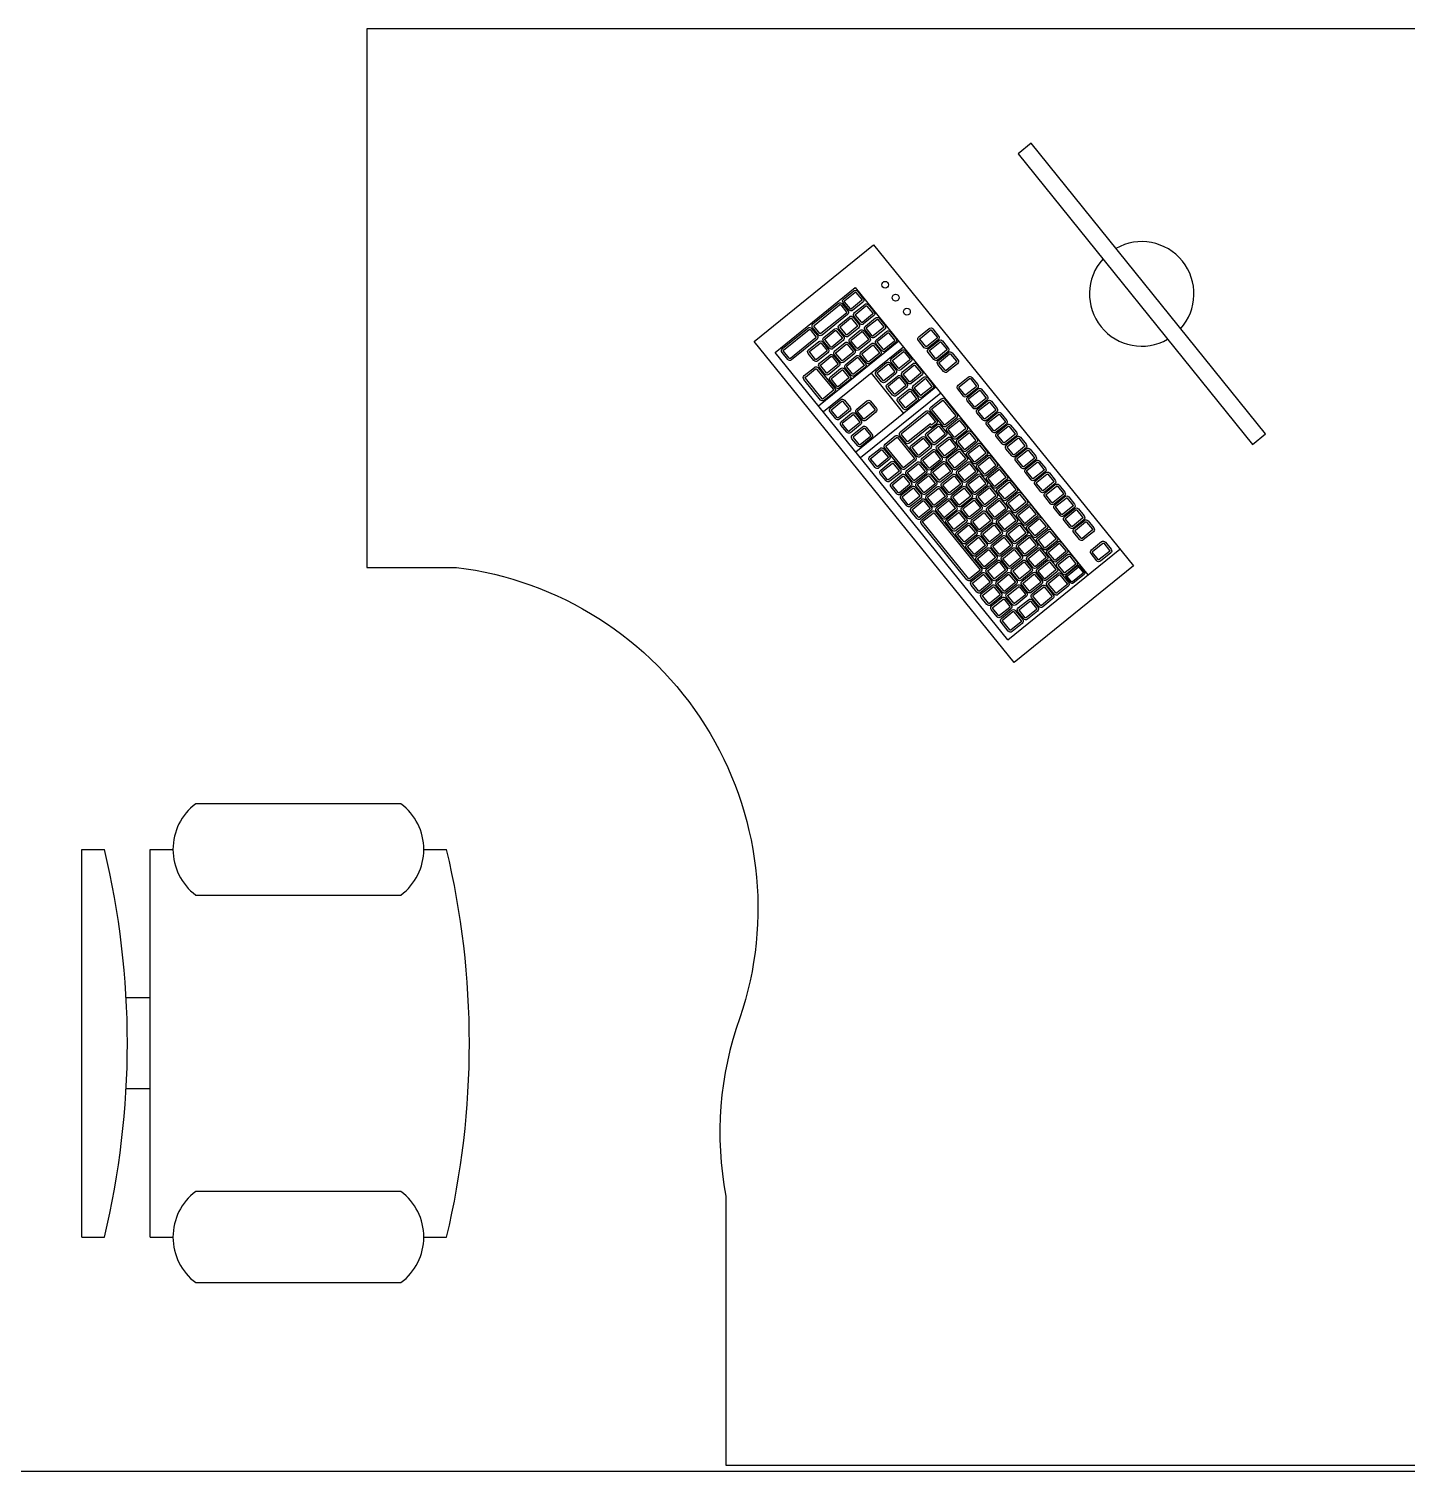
# Model space of a CAD drawing. Header units: millimetres. Extents: x -11 to 211, y -5 to 120.
# Drawn here: x 159.6 to 161.136, y 49.196 to 50.803 of the extents above; entities that cross this region are included whole.
import ezdxf

# ---------------------------------------------------------------- set-up
doc = ezdxf.new("R2010")
doc.units = ezdxf.units.MM
doc.header["$LTSCALE"] = 0.1
doc.header["$MEASUREMENT"] = 0
doc.linetypes.add('CONTINU', pattern=[0])
for name, color, linetype in [('A_EQPM', 8, 'CONTINUOUS'), ('A_EQPM_Mobilier', 150, 'CONTINUOUS'), ('A_MUR_CLOIS', 7, 'CONTINU')]:
    doc.layers.add(name, color=color, linetype=linetype)

# ---------------------------------------------------------------- blocks, each defined once
blk = doc.blocks.new('Chaise de bureau')
at = {"layer": 'A_EQPM', "linetype": 'Continuous'}
for p, q in [((-8.5, 0), (-8.5, -1)), ((-8.5, 0), (8.5, 0)), ((8.5, 0), (8.5, -1)), ((-2, -3), (-2, -1.9355)), ((2, -1.9576), (2, -3)), ((-8.5, -3), (-8.5, -4)), ((-8.5, -3), (8.5, -3)), ((8.5, -3), (8.5, -4)), ((-10.5, -5), (-10.5, -14)), ((-6.5, -14), (-6.5, -5)), ((6.5, -5), (6.5, -14)), ((10.5, -14), (10.5, -5)), ((-8.5, -15), (-8.5, -16)), ((8.5, -15), (8.5, -16))]:
    blk.add_line(p, q, dxfattribs=at)
for centre, radius, start, end in [((0, 34.625), 36.625, 256.5803, 283.4197), ((-8.5, -6.5), 2.5, 36.8699, 143.1301), ((8.5, -6.5), 2.5, 36.8699, 143.1301), ((-8.5, -12.5), 2.5, 216.8699, 323.1301), ((8.5, -12.5), 2.5, 216.8699, 323.1301), ((0, 19.625), 36.625, 256.5803, 283.4197)]:
    blk.add_arc(centre, radius, start, end, dxfattribs=at)

msp = doc.modelspace()

# ---------------------------------------------------------------- linework, layer by layer
at = {"layer": 'A_EQPM_Mobilier', "color": 8, "linetype": 'Continuous'}
for p, q in [((160.4319, 50.4423), (160.521, 50.5145)), ((160.521, 50.5145), (160.78, 50.1945)), ((160.5694, 50.4548), (160.4802, 50.3826)), ((160.6908, 50.1223), (160.4319, 50.4423)), ((160.5747, 50.4482), (160.4855, 50.376)), ((160.6109, 50.4035), (160.5217, 50.3313)), ((160.6162, 50.3969), (160.527, 50.3247)), ((160.7807, 50.2379), (160.7806, 50.238)), ((160.6908, 50.1223), (160.8156, 50.2232))]:
    msp.add_line(p, q, dxfattribs=at)
for points in [[(160.0769, 50.2028, -0.474802), (160.3925, 49.701, 0.134676), (160.3769, 49.5024), (160.3769, 49.2028), (161.1769, 49.2028), (161.1769, 50.8028), (159.9769, 50.8028), (159.9769, 50.2028)], [(160.5294, 50.4983), (160.5181, 50.4891, -0.414214), (160.5139, 50.4896), (160.5075, 50.4975, -0.414214), (160.508, 50.5016), (160.5193, 50.5108, -0.414214), (160.5235, 50.5104), (160.5299, 50.5025, -0.414214)], [(160.5281, 50.5), (160.5167, 50.4908, -0.414214), (160.5156, 50.4909), (160.5092, 50.4988, -0.414214), (160.5093, 50.5), (160.5207, 50.5091, -0.414214), (160.5218, 50.509), (160.5282, 50.5011, -0.414214)], [(160.5124, 50.4845), (160.4841, 50.4616, -0.414214), (160.4799, 50.462), (160.4735, 50.4699, -0.414214), (160.4739, 50.4741), (160.5023, 50.497, -0.414214), (160.5065, 50.4966), (160.5129, 50.4887, -0.414214)], [(160.5111, 50.4862), (160.4827, 50.4633, -0.414214), (160.4816, 50.4634), (160.4752, 50.4713, -0.414214), (160.4753, 50.4724), (160.5036, 50.4954, -0.414214), (160.5048, 50.4952), (160.5112, 50.4873, -0.414214)], [(160.5416, 50.4833), (160.5303, 50.4741, -0.414214), (160.5261, 50.4745), (160.5197, 50.4824, -0.414214), (160.5201, 50.4866), (160.5315, 50.4958, -0.414214), (160.5357, 50.4953), (160.5421, 50.4874, -0.414214)], [(160.5403, 50.4849), (160.5289, 50.4758, -0.414214), (160.5278, 50.4759), (160.5214, 50.4838, -0.414214), (160.5215, 50.4849), (160.5328, 50.4941, -0.414214), (160.534, 50.494), (160.5404, 50.4861, -0.414214)], [(160.4784, 50.457), (160.45, 50.434, -0.414214), (160.4458, 50.4345), (160.4394, 50.4424, -0.414214), (160.4399, 50.4465), (160.4682, 50.4695, -0.414214), (160.4724, 50.4691), (160.4788, 50.4611, -0.414214)], [(160.5246, 50.4695), (160.5133, 50.4603, -0.414214), (160.5091, 50.4607), (160.5027, 50.4687, -0.414214), (160.5031, 50.4728), (160.5145, 50.482, -0.414214), (160.5186, 50.4816), (160.525, 50.4737, -0.414214)], [(160.5232, 50.4712), (160.5119, 50.462, -0.414214), (160.5108, 50.4621), (160.5044, 50.47, -0.414214), (160.5045, 50.4712), (160.5158, 50.4803, -0.414214), (160.5169, 50.4802), (160.5233, 50.4723, -0.414214)], [(160.5538, 50.4682), (160.5424, 50.459, -0.414214), (160.5383, 50.4595), (160.5319, 50.4674, -0.414214), (160.5323, 50.4716), (160.5436, 50.4807, -0.414214), (160.5478, 50.4803), (160.5542, 50.4724, -0.414214)], [(160.5524, 50.4699), (160.5411, 50.4607, -0.414214), (160.5399, 50.4608), (160.5335, 50.4688, -0.414214), (160.5337, 50.4699), (160.545, 50.4791, -0.414214), (160.5461, 50.4789), (160.5525, 50.471, -0.414214)], [(160.6133, 50.4564), (160.602, 50.4472, -0.414214), (160.5978, 50.4476), (160.5914, 50.4555, -0.414214), (160.5919, 50.4597), (160.6032, 50.4689, -0.414214), (160.6074, 50.4684), (160.6138, 50.4605, -0.414214)], [(160.477, 50.4586), (160.4487, 50.4357, -0.414214), (160.4475, 50.4358), (160.4411, 50.4437, -0.414214), (160.4412, 50.4449), (160.4696, 50.4678, -0.414214), (160.4707, 50.4677), (160.4771, 50.4598, -0.414214)], [(160.4905, 50.4419), (160.4792, 50.4328, -0.414214), (160.475, 50.4332), (160.4686, 50.4411, -0.414214), (160.4691, 50.4453), (160.4804, 50.4545, -0.414214), (160.4846, 50.454), (160.491, 50.4461, -0.414214)], [(160.4892, 50.4436), (160.4778, 50.4344, -0.414214), (160.4767, 50.4346), (160.4703, 50.4425, -0.414214), (160.4704, 50.4436), (160.4818, 50.4528, -0.414214), (160.4829, 50.4527), (160.4893, 50.4447, -0.414214)], [(160.5076, 50.4557), (160.4962, 50.4465, -0.414214), (160.4921, 50.447), (160.4857, 50.4549, -0.414214), (160.4861, 50.4591), (160.4974, 50.4682, -0.414214), (160.5016, 50.4678), (160.508, 50.4599, -0.414214)], [(160.5062, 50.4574), (160.4949, 50.4482, -0.414214), (160.4937, 50.4483), (160.4873, 50.4562, -0.414214), (160.4875, 50.4574), (160.4988, 50.4666, -0.414214), (160.4999, 50.4664), (160.5063, 50.4585, -0.414214)], [(160.5197, 50.4407), (160.5084, 50.4315, -0.414214), (160.5042, 50.4319), (160.4978, 50.4398, -0.414214), (160.4983, 50.444), (160.5096, 50.4532, -0.414214), (160.5138, 50.4528), (160.5202, 50.4448, -0.414214)], [(160.5368, 50.4544), (160.5254, 50.4453, -0.414214), (160.5212, 50.4457), (160.5148, 50.4536, -0.414214), (160.5153, 50.4578), (160.5266, 50.467, -0.414214), (160.5308, 50.4665), (160.5372, 50.4586, -0.414214)], [(160.5354, 50.4561), (160.5241, 50.4469, -0.414214), (160.5229, 50.4471), (160.5165, 50.455, -0.414214), (160.5166, 50.4561), (160.528, 50.4653, -0.414214), (160.5291, 50.4652), (160.5355, 50.4573, -0.414214)], [(160.5659, 50.4532), (160.5546, 50.444, -0.414214), (160.5504, 50.4444), (160.544, 50.4524, -0.414214), (160.5445, 50.4565), (160.5558, 50.4657, -0.414214), (160.56, 50.4653), (160.5664, 50.4574, -0.414214)], [(160.5646, 50.4549), (160.5533, 50.4457, -0.414214), (160.5521, 50.4458), (160.5457, 50.4537, -0.414214), (160.5458, 50.4549), (160.5572, 50.464, -0.414214), (160.5583, 50.4639), (160.5647, 50.456, -0.414214)], [(160.612, 50.458), (160.6006, 50.4489, -0.414214), (160.5995, 50.449), (160.5931, 50.4569, -0.414214), (160.5932, 50.458), (160.6045, 50.4672, -0.414214), (160.6057, 50.4671), (160.6121, 50.4592, -0.414214)], [(160.6241, 50.443), (160.6128, 50.4339, -0.414214), (160.6086, 50.4343), (160.6022, 50.4422, -0.414214), (160.6026, 50.4464), (160.614, 50.4556, -0.414214), (160.6181, 50.4551), (160.6245, 50.4472, -0.414214)], [(160.6227, 50.4447), (160.6114, 50.4356, -0.414214), (160.6103, 50.4357), (160.6039, 50.4436, -0.414214), (160.604, 50.4447), (160.6153, 50.4539, -0.414214), (160.6165, 50.4538), (160.6229, 50.4459, -0.414214)], [(160.5027, 50.4269), (160.4914, 50.4177, -0.414214), (160.4872, 50.4182), (160.4808, 50.4261, -0.414214), (160.4812, 50.4302), (160.4926, 50.4394, -0.414214), (160.4967, 50.439), (160.5031, 50.4311, -0.414214)], [(160.5013, 50.4286), (160.49, 50.4194, -0.414214), (160.4889, 50.4195), (160.4825, 50.4274, -0.414214), (160.4826, 50.4286), (160.4939, 50.4377, -0.414214), (160.4951, 50.4376), (160.5015, 50.4297, -0.414214)], [(160.5184, 50.4423), (160.507, 50.4332, -0.414214), (160.5059, 50.4333), (160.4995, 50.4412, -0.414214), (160.4996, 50.4423), (160.511, 50.4515, -0.414214), (160.5121, 50.4514), (160.5185, 50.4435, -0.414214)], [(160.5319, 50.4256), (160.5206, 50.4165, -0.414214), (160.5164, 50.4169), (160.51, 50.4248, -0.414214), (160.5104, 50.429), (160.5218, 50.4382, -0.414214), (160.5259, 50.4377), (160.5323, 50.4298, -0.414214)], [(160.5489, 50.4394), (160.5376, 50.4302, -0.414214), (160.5334, 50.4307), (160.527, 50.4386, -0.414214), (160.5275, 50.4428), (160.5388, 50.4519, -0.414214), (160.543, 50.4515), (160.5494, 50.4436, -0.414214)], [(160.5476, 50.4411), (160.5362, 50.4319, -0.414214), (160.5351, 50.432), (160.5287, 50.4399, -0.414214), (160.5288, 50.4411), (160.5401, 50.4503, -0.414214), (160.5413, 50.4501), (160.5477, 50.4422, -0.414214)], [(160.583, 50.4321), (160.5716, 50.423, -0.414214), (160.5675, 50.4234), (160.5611, 50.4313, -0.414214), (160.5615, 50.4355), (160.5728, 50.4447, -0.414214), (160.577, 50.4442), (160.5834, 50.4363, -0.414214)], [(160.5816, 50.4338), (160.5703, 50.4246, -0.414214), (160.5691, 50.4248), (160.5627, 50.4327, -0.414214), (160.5629, 50.4338), (160.5742, 50.443, -0.414214), (160.5753, 50.4429), (160.5817, 50.435, -0.414214)], [(160.6349, 50.4297), (160.6235, 50.4206, -0.414214), (160.6194, 50.421), (160.613, 50.4289, -0.414214), (160.6134, 50.4331), (160.6247, 50.4423, -0.414214), (160.6289, 50.4418), (160.6353, 50.4339, -0.414214)], [(160.6335, 50.4314), (160.6222, 50.4222, -0.414214), (160.621, 50.4224), (160.6146, 50.4303, -0.414214), (160.6148, 50.4314), (160.6261, 50.4406, -0.414214), (160.6272, 50.4405), (160.6336, 50.4325, -0.414214)], [(160.4979, 50.3981), (160.4865, 50.3889, -0.414214), (160.4823, 50.3893), (160.4638, 50.4123, -0.414214), (160.4642, 50.4165), (160.4755, 50.4256, -0.414214), (160.4797, 50.4252), (160.4983, 50.4023, -0.414214)], [(160.4965, 50.3998), (160.4852, 50.3906, -0.414214), (160.484, 50.3907), (160.4655, 50.4137, -0.414214), (160.4656, 50.4148), (160.4769, 50.424, -0.414214), (160.478, 50.4238), (160.4966, 50.4009, -0.414214)], [(160.5149, 50.4119), (160.5035, 50.4027, -0.414214), (160.4994, 50.4031), (160.493, 50.411, -0.414214), (160.4934, 50.4152), (160.5047, 50.4244, -0.414214), (160.5089, 50.4239), (160.5153, 50.416, -0.414214)], [(160.5135, 50.4135), (160.5022, 50.4044, -0.414214), (160.501, 50.4045), (160.4946, 50.4124, -0.414214), (160.4948, 50.4135), (160.5061, 50.4227, -0.414214), (160.5072, 50.4226), (160.5136, 50.4147, -0.414214)], [(160.5305, 50.4273), (160.5192, 50.4181, -0.414214), (160.5181, 50.4183), (160.5117, 50.4262, -0.414214), (160.5118, 50.4273), (160.5231, 50.4365, -0.414214), (160.5243, 50.4364), (160.5307, 50.4284, -0.414214)], [(160.5659, 50.4184), (160.5546, 50.4092, -0.414214), (160.5504, 50.4096), (160.544, 50.4175, -0.414214), (160.5445, 50.4217), (160.5558, 50.4309, -0.414214), (160.56, 50.4305), (160.5664, 50.4225, -0.414214)], [(160.5646, 50.42), (160.5533, 50.4109, -0.414214), (160.5521, 50.411), (160.5457, 50.4189, -0.414214), (160.5458, 50.42), (160.5572, 50.4292, -0.414214), (160.5583, 50.4291), (160.5647, 50.4212, -0.414214)], [(160.5951, 50.4171), (160.5838, 50.4079, -0.414214), (160.5796, 50.4084), (160.5732, 50.4163, -0.414214), (160.5737, 50.4205), (160.585, 50.4296, -0.414214), (160.5892, 50.4292), (160.5956, 50.4213, -0.414214)], [(160.5938, 50.4188), (160.5824, 50.4096, -0.414214), (160.5813, 50.4097), (160.5749, 50.4176, -0.414214), (160.575, 50.4188), (160.5864, 50.428, -0.414214), (160.5875, 50.4278), (160.5939, 50.4199, -0.414214)], [(160.5781, 50.4033), (160.5668, 50.3942, -0.414214), (160.5626, 50.3946), (160.5562, 50.4025, -0.414214), (160.5566, 50.4067), (160.568, 50.4159, -0.414214), (160.5722, 50.4154), (160.5786, 50.4075, -0.414214)], [(160.5768, 50.405), (160.5654, 50.3958, -0.414214), (160.5643, 50.396), (160.5579, 50.4039, -0.414214), (160.558, 50.405), (160.5693, 50.4142, -0.414214), (160.5705, 50.4141), (160.5769, 50.4061, -0.414214)], [(160.6073, 50.4021), (160.596, 50.3929, -0.414214), (160.5918, 50.3933), (160.5854, 50.4012, -0.414214), (160.5858, 50.4054), (160.5972, 50.4146, -0.414214), (160.6013, 50.4142), (160.6077, 50.4062, -0.414214)], [(160.6059, 50.4037), (160.5946, 50.3946, -0.414214), (160.5935, 50.3947), (160.5871, 50.4026, -0.414214), (160.5872, 50.4037), (160.5985, 50.4129, -0.414214), (160.5997, 50.4128), (160.6061, 50.4049, -0.414214)], [(160.657, 50.4024), (160.6456, 50.3932, -0.414214), (160.6415, 50.3937), (160.6351, 50.4016, -0.414214), (160.6355, 50.4058), (160.6468, 50.4149, -0.414214), (160.651, 50.4145), (160.6574, 50.4066, -0.414214)], [(160.6556, 50.4041), (160.6443, 50.3949, -0.414214), (160.6431, 50.395), (160.6367, 50.403, -0.414214), (160.6369, 50.4041), (160.6482, 50.4133, -0.414214), (160.6493, 50.4131), (160.6557, 50.4052, -0.414214)], [(160.5149, 50.377), (160.5035, 50.3679, -0.414214), (160.4994, 50.3683), (160.493, 50.3762, -0.414214), (160.4934, 50.3804), (160.5047, 50.3896, -0.414214), (160.5089, 50.3891), (160.5153, 50.3812, -0.414214)], [(160.5441, 50.3758), (160.5327, 50.3666, -0.414214), (160.5286, 50.3671), (160.5222, 50.375, -0.414214), (160.5226, 50.3791), (160.5339, 50.3883, -0.414214), (160.5381, 50.3879), (160.5445, 50.38, -0.414214)], [(160.5903, 50.3883), (160.5789, 50.3791, -0.414214), (160.5748, 50.3796), (160.5684, 50.3875, -0.414214), (160.5688, 50.3916), (160.5801, 50.4008, -0.414214), (160.5843, 50.4004), (160.5907, 50.3925, -0.414214)], [(160.5889, 50.39), (160.5776, 50.3808, -0.414214), (160.5765, 50.3809), (160.5701, 50.3888, -0.414214), (160.5702, 50.39), (160.5815, 50.3991, -0.414214), (160.5826, 50.399), (160.589, 50.3911, -0.414214)], [(160.6339, 50.3692), (160.6225, 50.3601, -0.414214), (160.6184, 50.3605), (160.6049, 50.3772, -0.414214), (160.6053, 50.3813), (160.6166, 50.3905, -0.414214), (160.6208, 50.3901), (160.6343, 50.3734, -0.414214)], [(160.6325, 50.3709), (160.6212, 50.3617, -0.414214), (160.62, 50.3619), (160.6066, 50.3785, -0.414214), (160.6067, 50.3797), (160.618, 50.3888, -0.414214), (160.6191, 50.3887), (160.6326, 50.372, -0.414214)], [(160.6677, 50.3891), (160.6564, 50.3799, -0.414214), (160.6522, 50.3804), (160.6458, 50.3883, -0.414214), (160.6463, 50.3925), (160.6576, 50.4016, -0.414214), (160.6618, 50.4012), (160.6682, 50.3933, -0.414214)], [(160.6664, 50.3908), (160.6551, 50.3816, -0.414214), (160.6539, 50.3817), (160.6475, 50.3896, -0.414214), (160.6476, 50.3908), (160.659, 50.3999, -0.414214), (160.6601, 50.3998), (160.6665, 50.3919, -0.414214)], [(160.6785, 50.3758), (160.6672, 50.3666, -0.414214), (160.663, 50.3671), (160.6566, 50.375, -0.414214), (160.6571, 50.3791), (160.6684, 50.3883, -0.414214), (160.6726, 50.3879), (160.679, 50.38, -0.414214)], [(160.5135, 50.3787), (160.5022, 50.3696, -0.414214), (160.501, 50.3697), (160.4946, 50.3776, -0.414214), (160.4948, 50.3787), (160.5061, 50.3879, -0.414214), (160.5072, 50.3878), (160.5136, 50.3799, -0.414214)], [(160.527, 50.362), (160.5157, 50.3528, -0.414214), (160.5115, 50.3533), (160.5051, 50.3612, -0.414214), (160.5056, 50.3654), (160.5169, 50.3745, -0.414214), (160.5211, 50.3741), (160.5275, 50.3662, -0.414214)], [(160.5257, 50.3637), (160.5143, 50.3545, -0.414214), (160.5132, 50.3546), (160.5068, 50.3625, -0.414214), (160.5069, 50.3637), (160.5183, 50.3729, -0.414214), (160.5194, 50.3727), (160.5258, 50.3648, -0.414214)], [(160.5427, 50.3775), (160.5314, 50.3683, -0.414214), (160.5302, 50.3684), (160.5238, 50.3763, -0.414214), (160.524, 50.3775), (160.5353, 50.3866, -0.414214), (160.5364, 50.3865), (160.5428, 50.3786, -0.414214)], [(160.6111, 50.3625), (160.6057, 50.3582), (160.6044, 50.3598), (160.5814, 50.3413, -0.414214), (160.5772, 50.3417), (160.5708, 50.3496, -0.414214), (160.5713, 50.3538), (160.5996, 50.3767, -0.414214), (160.6038, 50.3763), (160.6116, 50.3667, -0.414214)], [(160.6098, 50.3642), (160.606, 50.3612), (160.6047, 50.3629), (160.58, 50.343, -0.414214), (160.5789, 50.3431), (160.5725, 50.351, -0.414214), (160.5726, 50.3521), (160.601, 50.3751, -0.414214), (160.6021, 50.3749), (160.6099, 50.3654, -0.414214)], [(160.6772, 50.3775), (160.6658, 50.3683, -0.414214), (160.6647, 50.3684), (160.6583, 50.3763, -0.414214), (160.6584, 50.3775), (160.6697, 50.3866, -0.414214), (160.6709, 50.3865), (160.6773, 50.3786, -0.414214)], [(160.6893, 50.3625), (160.678, 50.3533, -0.414214), (160.6738, 50.3537), (160.6674, 50.3616, -0.414214), (160.6678, 50.3658), (160.6792, 50.375, -0.414214), (160.6833, 50.3745), (160.6897, 50.3666, -0.414214)], [(160.6879, 50.3641), (160.6766, 50.355, -0.414214), (160.6755, 50.3551), (160.6691, 50.363, -0.414214), (160.6692, 50.3641), (160.6805, 50.3733, -0.414214), (160.6817, 50.3732), (160.6881, 50.3653, -0.414214)], [(160.5392, 50.347), (160.5279, 50.3378, -0.414214), (160.5237, 50.3382), (160.5173, 50.3461, -0.414214), (160.5177, 50.3503), (160.5291, 50.3595, -0.414214), (160.5332, 50.3591), (160.5396, 50.3511, -0.414214)], [(160.5379, 50.3486), (160.5265, 50.3395, -0.414214), (160.5254, 50.3396), (160.519, 50.3475, -0.414214), (160.5191, 50.3486), (160.5304, 50.3578, -0.414214), (160.5316, 50.3577), (160.538, 50.3498, -0.414214)], [(160.6219, 50.3492), (160.6106, 50.34, -0.414214), (160.6064, 50.3404), (160.6, 50.3484, -0.414214), (160.6005, 50.3525), (160.6118, 50.3617, -0.414214), (160.616, 50.3613), (160.6224, 50.3534, -0.414214)], [(160.6206, 50.3509), (160.6092, 50.3417, -0.414214), (160.6081, 50.3418), (160.6017, 50.3497, -0.414214), (160.6018, 50.3509), (160.6132, 50.36, -0.414214), (160.6143, 50.3599), (160.6207, 50.352, -0.414214)], [(160.6451, 50.3554), (160.6338, 50.3462, -0.414214), (160.6296, 50.3466), (160.6232, 50.3546, -0.414214), (160.6236, 50.3587), (160.635, 50.3679, -0.414214), (160.6391, 50.3675), (160.6455, 50.3595, -0.414214)], [(160.6437, 50.3571), (160.6324, 50.3479, -0.414214), (160.6313, 50.348), (160.6249, 50.3559, -0.414214), (160.625, 50.357), (160.6363, 50.3662, -0.414214), (160.6374, 50.3661), (160.6438, 50.3582, -0.414214)], [(160.7001, 50.3491), (160.6887, 50.34, -0.414214), (160.6846, 50.3404), (160.6782, 50.3483, -0.414214), (160.6786, 50.3525), (160.6899, 50.3617, -0.414214), (160.6941, 50.3612), (160.7005, 50.3533, -0.414214)], [(160.6987, 50.3508), (160.6874, 50.3417, -0.414214), (160.6862, 50.3418), (160.6798, 50.3497, -0.414214), (160.68, 50.3508), (160.6913, 50.36, -0.414214), (160.6924, 50.3599), (160.6988, 50.352, -0.414214)], [(160.5879, 50.3216), (160.5765, 50.3125, -0.414214), (160.5724, 50.3129), (160.5538, 50.3358, -0.414214), (160.5542, 50.34), (160.5656, 50.3492, -0.414214), (160.5698, 50.3488), (160.5883, 50.3258, -0.414214)], [(160.5865, 50.3233), (160.5752, 50.3141, -0.414214), (160.5741, 50.3143), (160.5555, 50.3372, -0.414214), (160.5556, 50.3383), (160.5669, 50.3475, -0.414214), (160.5681, 50.3474), (160.5866, 50.3244, -0.414214)], [(160.6049, 50.3354), (160.5936, 50.3262, -0.414214), (160.5894, 50.3267), (160.583, 50.3346, -0.414214), (160.5834, 50.3388), (160.5948, 50.3479, -0.414214), (160.5989, 50.3475), (160.6053, 50.3396, -0.414214)], [(160.6035, 50.3371), (160.5922, 50.3279, -0.414214), (160.5911, 50.328), (160.5847, 50.3359, -0.414214), (160.5848, 50.3371), (160.5961, 50.3463, -0.414214), (160.5973, 50.3461), (160.6037, 50.3382, -0.414214)], [(160.6338, 50.3348), (160.6225, 50.3256, -0.414214), (160.6183, 50.3261), (160.6119, 50.334, -0.414214), (160.6124, 50.3382), (160.6237, 50.3473, -0.414214), (160.6279, 50.3469), (160.6343, 50.339, -0.414214)], [(160.6325, 50.3365), (160.6212, 50.3273, -0.414214), (160.62, 50.3274), (160.6136, 50.3353, -0.414214), (160.6137, 50.3365), (160.6251, 50.3457, -0.414214), (160.6262, 50.3455), (160.6326, 50.3376, -0.414214)], [(160.6562, 50.3418), (160.6449, 50.3326, -0.414214), (160.6407, 50.3331), (160.6343, 50.341, -0.414214), (160.6347, 50.3452), (160.6461, 50.3543, -0.414214), (160.6503, 50.3539), (160.6567, 50.346, -0.414214)], [(160.6549, 50.3435), (160.6435, 50.3343, -0.414214), (160.6424, 50.3344), (160.636, 50.3423, -0.414214), (160.6361, 50.3435), (160.6474, 50.3526, -0.414214), (160.6486, 50.3525), (160.655, 50.3446, -0.414214)], [(160.6674, 50.3279), (160.6561, 50.3188, -0.414214), (160.6519, 50.3192), (160.6455, 50.3271, -0.414214), (160.646, 50.3313), (160.6573, 50.3405, -0.414214), (160.6615, 50.34), (160.6679, 50.3321, -0.414214)], [(160.7109, 50.3358), (160.6995, 50.3267, -0.414214), (160.6953, 50.3271), (160.6889, 50.335, -0.414214), (160.6894, 50.3392), (160.7007, 50.3484, -0.414214), (160.7049, 50.3479), (160.7113, 50.34, -0.414214)], [(160.7095, 50.3375), (160.6982, 50.3283, -0.414214), (160.697, 50.3285), (160.6906, 50.3364, -0.414214), (160.6907, 50.3375), (160.7021, 50.3467, -0.414214), (160.7032, 50.3466), (160.7096, 50.3386, -0.414214)], [(160.5587, 50.3229), (160.5474, 50.3137, -0.414214), (160.5432, 50.3142), (160.5368, 50.3221, -0.414214), (160.5372, 50.3262), (160.5486, 50.3354, -0.414214), (160.5527, 50.335), (160.5591, 50.3271, -0.414214)], [(160.5573, 50.3246), (160.546, 50.3154, -0.414214), (160.5449, 50.3155), (160.5385, 50.3234, -0.414214), (160.5386, 50.3246), (160.5499, 50.3337, -0.414214), (160.5511, 50.3336), (160.5575, 50.3257, -0.414214)], [(160.6168, 50.321), (160.6055, 50.3119, -0.414214), (160.6013, 50.3123), (160.5949, 50.3202, -0.414214), (160.5954, 50.3244), (160.6067, 50.3336, -0.414214), (160.6109, 50.3331), (160.6173, 50.3252, -0.414214)], [(160.6155, 50.3227), (160.6041, 50.3135, -0.414214), (160.603, 50.3137), (160.5966, 50.3216, -0.414214), (160.5967, 50.3227), (160.608, 50.3319, -0.414214), (160.6092, 50.3318), (160.6156, 50.3239, -0.414214)], [(160.645, 50.3214), (160.6336, 50.3122, -0.414214), (160.6295, 50.3127), (160.6231, 50.3206, -0.414214), (160.6235, 50.3248), (160.6348, 50.3339, -0.414214), (160.639, 50.3335), (160.6454, 50.3256, -0.414214)], [(160.6436, 50.3231), (160.6323, 50.3139, -0.414214), (160.6311, 50.314), (160.6247, 50.322, -0.414214), (160.6249, 50.3231), (160.6362, 50.3323, -0.414214), (160.6373, 50.3321), (160.6437, 50.3242, -0.414214)], [(160.6661, 50.3296), (160.6547, 50.3205, -0.414214), (160.6536, 50.3206), (160.6472, 50.3285, -0.414214), (160.6473, 50.3296), (160.6586, 50.3388, -0.414214), (160.6598, 50.3387), (160.6662, 50.3308, -0.414214)], [(160.6785, 50.3144), (160.6672, 50.3052, -0.414214), (160.663, 50.3056), (160.6566, 50.3136, -0.414214), (160.6571, 50.3177), (160.6684, 50.3269, -0.414214), (160.6726, 50.3265), (160.679, 50.3186, -0.414214)], [(160.6772, 50.3161), (160.6659, 50.3069, -0.414214), (160.6647, 50.307), (160.6583, 50.3149, -0.414214), (160.6584, 50.3161), (160.6698, 50.3252, -0.414214), (160.6709, 50.3251), (160.6773, 50.3172, -0.414214)], [(160.7216, 50.3225), (160.7103, 50.3133, -0.414214), (160.7061, 50.3138), (160.6997, 50.3217, -0.414214), (160.7002, 50.3259), (160.7115, 50.335, -0.414214), (160.7157, 50.3346), (160.7221, 50.3267, -0.414214)], [(160.7203, 50.3242), (160.7089, 50.315, -0.414214), (160.7078, 50.3151), (160.7014, 50.323, -0.414214), (160.7015, 50.3242), (160.7129, 50.3334, -0.414214), (160.714, 50.3332), (160.7204, 50.3253, -0.414214)], [(160.5709, 50.3079), (160.5595, 50.2987, -0.414214), (160.5553, 50.2991), (160.5489, 50.307, -0.414214), (160.5494, 50.3112), (160.5607, 50.3204, -0.414214), (160.5649, 50.3199), (160.5713, 50.312, -0.414214)], [(160.5695, 50.3095), (160.5582, 50.3004, -0.414214), (160.557, 50.3005), (160.5506, 50.3084, -0.414214), (160.5507, 50.3095), (160.5621, 50.3187, -0.414214), (160.5632, 50.3186), (160.5696, 50.3107, -0.414214)], [(160.5998, 50.3073), (160.5885, 50.2981, -0.414214), (160.5843, 50.2985), (160.5779, 50.3064, -0.414214), (160.5783, 50.3106), (160.5897, 50.3198, -0.414214), (160.5938, 50.3193), (160.6002, 50.3114, -0.414214)], [(160.5984, 50.3089), (160.5871, 50.2998, -0.414214), (160.586, 50.2999), (160.5796, 50.3078, -0.414214), (160.5797, 50.3089), (160.591, 50.3181, -0.414214), (160.5922, 50.318), (160.5986, 50.3101, -0.414214)], [(160.6279, 50.3076), (160.6166, 50.2985, -0.414214), (160.6124, 50.2989), (160.606, 50.3068, -0.414214), (160.6065, 50.311), (160.6178, 50.3202, -0.414214), (160.622, 50.3197), (160.6284, 50.3118, -0.414214)], [(160.6266, 50.3093), (160.6153, 50.3002, -0.414214), (160.6141, 50.3003), (160.6077, 50.3082, -0.414214), (160.6078, 50.3093), (160.6192, 50.3185, -0.414214), (160.6203, 50.3184), (160.6267, 50.3105, -0.414214)], [(160.6562, 50.3074), (160.6449, 50.2982, -0.414214), (160.6407, 50.2986), (160.6343, 50.3066, -0.414214), (160.6347, 50.3107), (160.646, 50.3199, -0.414214), (160.6502, 50.3195), (160.6566, 50.3116, -0.414214)], [(160.6548, 50.3091), (160.6435, 50.2999, -0.414214), (160.6424, 50.3), (160.636, 50.3079, -0.414214), (160.6361, 50.3091), (160.6474, 50.3182, -0.414214), (160.6485, 50.3181), (160.6549, 50.3102, -0.414214)], [(160.6897, 50.3008), (160.6783, 50.2916, -0.414214), (160.6742, 50.2921), (160.6678, 50.3, -0.414214), (160.6682, 50.3042), (160.6795, 50.3133, -0.414214), (160.6837, 50.3129), (160.6901, 50.305, -0.414214)], [(160.6883, 50.3025), (160.677, 50.2933, -0.414214), (160.6758, 50.2934), (160.6694, 50.3013, -0.414214), (160.6696, 50.3025), (160.6809, 50.3117, -0.414214), (160.682, 50.3115), (160.6884, 50.3036, -0.414214)], [(160.7324, 50.3092), (160.7211, 50.3, -0.414214), (160.7169, 50.3005), (160.7105, 50.3084, -0.414214), (160.7109, 50.3125), (160.7223, 50.3217, -0.414214), (160.7264, 50.3213), (160.7328, 50.3134, -0.414214)], [(160.731, 50.3109), (160.7197, 50.3017, -0.414214), (160.7186, 50.3018), (160.7122, 50.3097, -0.414214), (160.7123, 50.3109), (160.7236, 50.32, -0.414214), (160.7248, 50.3199), (160.7312, 50.312, -0.414214)], [(160.7432, 50.2959), (160.7318, 50.2867, -0.414214), (160.7277, 50.2871), (160.7213, 50.2951, -0.414214), (160.7217, 50.2992), (160.733, 50.3084, -0.414214), (160.7372, 50.308), (160.7436, 50.3001, -0.414214)], [(160.5828, 50.2935), (160.5714, 50.2843, -0.414214), (160.5673, 50.2848), (160.5609, 50.2927, -0.414214), (160.5613, 50.2968), (160.5726, 50.306, -0.414214), (160.5768, 50.3056), (160.5832, 50.2977, -0.414214)], [(160.5814, 50.2952), (160.5701, 50.286, -0.414214), (160.5689, 50.2861), (160.5625, 50.294, -0.414214), (160.5627, 50.2952), (160.574, 50.3043, -0.414214), (160.5751, 50.3042), (160.5815, 50.2963, -0.414214)], [(160.5939, 50.2801), (160.5826, 50.2709, -0.414214), (160.5784, 50.2714), (160.572, 50.2793, -0.414214), (160.5724, 50.2835), (160.5838, 50.2926, -0.414214), (160.5879, 50.2922), (160.5943, 50.2843, -0.414214)], [(160.6109, 50.2939), (160.5996, 50.2847, -0.414214), (160.5954, 50.2851), (160.589, 50.2931, -0.414214), (160.5895, 50.2972), (160.6008, 50.3064, -0.414214), (160.605, 50.306), (160.6114, 50.298, -0.414214)], [(160.6096, 50.2955), (160.5982, 50.2864, -0.414214), (160.5971, 50.2865), (160.5907, 50.2944, -0.414214), (160.5908, 50.2955), (160.6021, 50.3047, -0.414214), (160.6033, 50.3046), (160.6097, 50.2967, -0.414214)], [(160.6221, 50.2798), (160.6108, 50.2707, -0.414214), (160.6066, 50.2711), (160.6002, 50.279, -0.414214), (160.6007, 50.2832), (160.612, 50.2924, -0.414214), (160.6162, 50.2919), (160.6226, 50.284, -0.414214)], [(160.6392, 50.2936), (160.6278, 50.2844, -0.414214), (160.6237, 50.2849), (160.6173, 50.2928, -0.414214), (160.6177, 50.297), (160.629, 50.3061, -0.414214), (160.6332, 50.3057), (160.6396, 50.2978, -0.414214)], [(160.6378, 50.2953), (160.6265, 50.2861, -0.414214), (160.6253, 50.2862), (160.6189, 50.2941, -0.414214), (160.619, 50.2953), (160.6304, 50.3045, -0.414214), (160.6315, 50.3043), (160.6379, 50.2964, -0.414214)], [(160.6503, 50.28), (160.639, 50.2708, -0.414214), (160.6348, 50.2713), (160.6284, 50.2792, -0.414214), (160.6289, 50.2833), (160.6402, 50.2925, -0.414214), (160.6444, 50.2921), (160.6508, 50.2842, -0.414214)], [(160.6673, 50.2938), (160.656, 50.2846, -0.414214), (160.6518, 50.285), (160.6454, 50.2929, -0.414214), (160.6459, 50.2971), (160.6572, 50.3063, -0.414214), (160.6614, 50.3059), (160.6678, 50.2979, -0.414214)], [(160.666, 50.2954), (160.6547, 50.2863, -0.414214), (160.6535, 50.2864), (160.6471, 50.2943, -0.414214), (160.6472, 50.2954), (160.6586, 50.3046, -0.414214), (160.6597, 50.3045), (160.6661, 50.2966, -0.414214)], [(160.6784, 50.2804), (160.6671, 50.2713, -0.414214), (160.6629, 50.2717), (160.6565, 50.2796, -0.414214), (160.657, 50.2838), (160.6683, 50.2929, -0.414214), (160.6725, 50.2925), (160.6789, 50.2846, -0.414214)], [(160.7009, 50.2869), (160.6895, 50.2778, -0.414214), (160.6854, 50.2782), (160.679, 50.2861, -0.414214), (160.6794, 50.2903), (160.6907, 50.2995, -0.414214), (160.6949, 50.299), (160.7013, 50.2911, -0.414214)], [(160.6995, 50.2886), (160.6882, 50.2795, -0.414214), (160.6871, 50.2796), (160.6807, 50.2875, -0.414214), (160.6808, 50.2886), (160.6921, 50.2978, -0.414214), (160.6932, 50.2977), (160.6996, 50.2898, -0.414214)], [(160.7418, 50.2976), (160.7305, 50.2884, -0.414214), (160.7294, 50.2885), (160.723, 50.2964, -0.414214), (160.7231, 50.2976), (160.7344, 50.3067, -0.414214), (160.7355, 50.3066), (160.7419, 50.2987, -0.414214)], [(160.754, 50.2826), (160.7426, 50.2734, -0.414214), (160.7384, 50.2738), (160.732, 50.2817, -0.414214), (160.7325, 50.2859), (160.7438, 50.2951, -0.414214), (160.748, 50.2946), (160.7544, 50.2867, -0.414214)], [(160.7526, 50.2842), (160.7413, 50.2751, -0.414214), (160.7401, 50.2752), (160.7337, 50.2831, -0.414214), (160.7338, 50.2842), (160.7452, 50.2934, -0.414214), (160.7463, 50.2933), (160.7527, 50.2854, -0.414214)], [(160.5925, 50.2818), (160.5812, 50.2726, -0.414214), (160.5801, 50.2727), (160.5737, 50.2806, -0.414214), (160.5738, 50.2818), (160.5851, 50.2909, -0.414214), (160.5863, 50.2908), (160.5927, 50.2829, -0.414214)], [(160.6051, 50.2661), (160.5938, 50.2569, -0.414214), (160.5896, 50.2573), (160.5832, 50.2652, -0.414214), (160.5836, 50.2694), (160.595, 50.2786, -0.414214), (160.5992, 50.2781), (160.6056, 50.2702, -0.414214)], [(160.6038, 50.2677), (160.5924, 50.2586, -0.414214), (160.5913, 50.2587), (160.5849, 50.2666, -0.414214), (160.585, 50.2677), (160.5963, 50.2769, -0.414214), (160.5975, 50.2768), (160.6039, 50.2689, -0.414214)], [(160.6208, 50.2815), (160.6094, 50.2723, -0.414214), (160.6083, 50.2725), (160.6019, 50.2804, -0.414214), (160.602, 50.2815), (160.6134, 50.2907, -0.414214), (160.6145, 50.2906), (160.6209, 50.2826, -0.414214)], [(160.6333, 50.2662), (160.622, 50.257, -0.414214), (160.6178, 50.2575), (160.6114, 50.2654, -0.414214), (160.6118, 50.2696), (160.6232, 50.2787, -0.414214), (160.6273, 50.2783), (160.6337, 50.2704, -0.414214)], [(160.6319, 50.2679), (160.6206, 50.2587, -0.414214), (160.6195, 50.2588), (160.6131, 50.2668, -0.414214), (160.6132, 50.2679), (160.6245, 50.2771, -0.414214), (160.6257, 50.2769), (160.6321, 50.269, -0.414214)], [(160.649, 50.2817), (160.6376, 50.2725, -0.414214), (160.6365, 50.2726), (160.6301, 50.2805, -0.414214), (160.6302, 50.2817), (160.6415, 50.2908, -0.414214), (160.6427, 50.2907), (160.6491, 50.2828, -0.414214)], [(160.6614, 50.2666), (160.6501, 50.2575, -0.414214), (160.6459, 50.2579), (160.6395, 50.2658, -0.414214), (160.6399, 50.27), (160.6513, 50.2792, -0.414214), (160.6554, 50.2787), (160.6618, 50.2708, -0.414214)], [(160.66, 50.2683), (160.6487, 50.2592, -0.414214), (160.6476, 50.2593), (160.6412, 50.2672, -0.414214), (160.6413, 50.2683), (160.6526, 50.2775, -0.414214), (160.6538, 50.2774), (160.6602, 50.2695, -0.414214)], [(160.6771, 50.2821), (160.6657, 50.2729, -0.414214), (160.6646, 50.2731), (160.6582, 50.281, -0.414214), (160.6583, 50.2821), (160.6697, 50.2913, -0.414214), (160.6708, 50.2912), (160.6772, 50.2832, -0.414214)], [(160.6896, 50.2664), (160.6783, 50.2572, -0.414214), (160.6741, 50.2577), (160.6677, 50.2656, -0.414214), (160.6682, 50.2697), (160.6795, 50.2789, -0.414214), (160.6837, 50.2785), (160.6901, 50.2706, -0.414214)], [(160.6883, 50.2681), (160.677, 50.2589, -0.414214), (160.6758, 50.259), (160.6694, 50.2669, -0.414214), (160.6695, 50.2681), (160.6809, 50.2772, -0.414214), (160.682, 50.2771), (160.6884, 50.2692, -0.414214)], [(160.712, 50.2734), (160.7007, 50.2642, -0.414214), (160.6965, 50.2646), (160.6901, 50.2726, -0.414214), (160.6905, 50.2767), (160.7019, 50.2859, -0.414214), (160.706, 50.2855), (160.7124, 50.2776, -0.414214)], [(160.7106, 50.2751), (160.6993, 50.2659, -0.414214), (160.6982, 50.266), (160.6918, 50.2739, -0.414214), (160.6919, 50.2751), (160.7032, 50.2842, -0.414214), (160.7044, 50.2841), (160.7108, 50.2762, -0.414214)], [(160.7647, 50.2692), (160.7534, 50.2601, -0.414214), (160.7492, 50.2605), (160.7428, 50.2684, -0.414214), (160.7433, 50.2726), (160.7546, 50.2818, -0.414214), (160.7588, 50.2813), (160.7652, 50.2734, -0.414214)], [(160.7634, 50.2709), (160.752, 50.2617, -0.414214), (160.7509, 50.2619), (160.7445, 50.2698, -0.414214), (160.7446, 50.2709), (160.756, 50.2801, -0.414214), (160.7571, 50.28), (160.7635, 50.2721, -0.414214)], [(160.6609, 50.1976), (160.6496, 50.1885, -0.414214), (160.6454, 50.1889), (160.5945, 50.2518, -0.414214), (160.595, 50.2559), (160.6063, 50.2651, -0.414214), (160.6105, 50.2647), (160.6613, 50.2018, -0.414214)], [(160.6596, 50.1993), (160.6482, 50.1901, -0.414214), (160.6471, 50.1903), (160.5962, 50.2531, -0.414214), (160.5963, 50.2543), (160.6077, 50.2634, -0.414214), (160.6088, 50.2633), (160.6597, 50.2004, -0.414214)], [(160.6444, 50.2529), (160.633, 50.2437, -0.414214), (160.6289, 50.2441), (160.6225, 50.2521, -0.414214), (160.6229, 50.2562), (160.6342, 50.2654, -0.414214), (160.6384, 50.265), (160.6448, 50.2571, -0.414214)], [(160.643, 50.2546), (160.6317, 50.2454, -0.414214), (160.6306, 50.2455), (160.6242, 50.2534, -0.414214), (160.6243, 50.2546), (160.6356, 50.2637, -0.414214), (160.6367, 50.2636), (160.6431, 50.2557, -0.414214)], [(160.6726, 50.2526), (160.6613, 50.2434, -0.414214), (160.6571, 50.2439), (160.6507, 50.2518, -0.414214), (160.6511, 50.256), (160.6625, 50.2651, -0.414214), (160.6667, 50.2647), (160.6731, 50.2568, -0.414214)], [(160.6713, 50.2543), (160.6599, 50.2451, -0.414214), (160.6588, 50.2452), (160.6524, 50.2531, -0.414214), (160.6525, 50.2543), (160.6638, 50.2635, -0.414214), (160.665, 50.2633), (160.6714, 50.2554, -0.414214)], [(160.7008, 50.2528), (160.6895, 50.2436, -0.414214), (160.6853, 50.244), (160.6789, 50.2519, -0.414214), (160.6793, 50.2561), (160.6907, 50.2653, -0.414214), (160.6948, 50.2649), (160.7012, 50.2569, -0.414214)], [(160.6994, 50.2544), (160.6881, 50.2453, -0.414214), (160.687, 50.2454), (160.6806, 50.2533, -0.414214), (160.6807, 50.2544), (160.692, 50.2636, -0.414214), (160.6932, 50.2635), (160.6996, 50.2556, -0.414214)], [(160.7232, 50.2595), (160.7119, 50.2503, -0.414214), (160.7077, 50.2508), (160.7013, 50.2587, -0.414214), (160.7017, 50.2629), (160.7131, 50.272, -0.414214), (160.7173, 50.2716), (160.7237, 50.2637, -0.414214)], [(160.7219, 50.2612), (160.7105, 50.252, -0.414214), (160.7094, 50.2521), (160.703, 50.2601, -0.414214), (160.7031, 50.2612), (160.7144, 50.2704, -0.414214), (160.7156, 50.2702), (160.722, 50.2623, -0.414214)], [(160.7755, 50.2559), (160.7642, 50.2467, -0.414214), (160.76, 50.2472), (160.7536, 50.2551, -0.414214), (160.754, 50.2593), (160.7654, 50.2684, -0.414214), (160.7696, 50.268), (160.776, 50.2601, -0.414214)], [(160.7742, 50.2576), (160.7628, 50.2484, -0.414214), (160.7617, 50.2485), (160.7553, 50.2565, -0.414214), (160.7554, 50.2576), (160.7667, 50.2668, -0.414214), (160.7679, 50.2666), (160.7743, 50.2587, -0.414214)], [(160.6556, 50.2388), (160.6443, 50.2297, -0.414214), (160.6401, 50.2301), (160.6337, 50.238, -0.414214), (160.6341, 50.2422), (160.6455, 50.2514, -0.414214), (160.6496, 50.2509), (160.656, 50.243, -0.414214)], [(160.6542, 50.2405), (160.6429, 50.2313, -0.414214), (160.6418, 50.2315), (160.6354, 50.2394, -0.414214), (160.6355, 50.2405), (160.6468, 50.2497, -0.414214), (160.648, 50.2496), (160.6544, 50.2417, -0.414214)], [(160.6838, 50.239), (160.6725, 50.2298, -0.414214), (160.6683, 50.2303), (160.6619, 50.2382, -0.414214), (160.6623, 50.2423), (160.6736, 50.2515, -0.414214), (160.6778, 50.2511), (160.6842, 50.2432, -0.414214)], [(160.6824, 50.2407), (160.6711, 50.2315, -0.414214), (160.67, 50.2316), (160.6636, 50.2395, -0.414214), (160.6637, 50.2407), (160.675, 50.2498, -0.414214), (160.6761, 50.2497), (160.6825, 50.2418, -0.414214)], [(160.712, 50.239), (160.7006, 50.2298, -0.414214), (160.6965, 50.2302), (160.6901, 50.2381, -0.414214), (160.6905, 50.2423), (160.7018, 50.2515, -0.414214), (160.706, 50.251), (160.7124, 50.2431, -0.414214)], [(160.7106, 50.2406), (160.6993, 50.2315, -0.414214), (160.6981, 50.2316), (160.6917, 50.2395, -0.414214), (160.6919, 50.2406), (160.7032, 50.2498, -0.414214), (160.7043, 50.2497), (160.7107, 50.2418, -0.414214)], [(160.733, 50.2476), (160.7216, 50.2385, -0.414214), (160.7205, 50.2386), (160.7141, 50.2465, -0.414214), (160.7142, 50.2476), (160.7256, 50.2568, -0.414214), (160.7267, 50.2567), (160.7331, 50.2488, -0.414214)], [(160.7456, 50.2321), (160.7342, 50.2229, -0.414214), (160.73, 50.2234), (160.7236, 50.2313, -0.414214), (160.7241, 50.2354), (160.7354, 50.2446, -0.414214), (160.7396, 50.2442), (160.746, 50.2363, -0.414214)], [(160.7863, 50.2426), (160.775, 50.2334, -0.414214), (160.7708, 50.2339), (160.7644, 50.2418, -0.414214), (160.7648, 50.246), (160.7762, 50.2551, -0.414214), (160.7803, 50.2547), (160.7867, 50.2468, -0.414214)], [(160.7849, 50.2443), (160.7736, 50.2351, -0.414214), (160.7725, 50.2352), (160.7661, 50.2431, -0.414214), (160.7662, 50.2443), (160.7775, 50.2534, -0.414214), (160.7787, 50.2533), (160.7851, 50.2454, -0.414214)], [(160.6668, 50.2252), (160.6554, 50.216, -0.414214), (160.6513, 50.2165), (160.6449, 50.2244, -0.414214), (160.6453, 50.2286), (160.6566, 50.2377, -0.414214), (160.6608, 50.2373), (160.6672, 50.2294, -0.414214)], [(160.6654, 50.2269), (160.6541, 50.2177, -0.414214), (160.6529, 50.2178), (160.6465, 50.2258, -0.414214), (160.6466, 50.2269), (160.658, 50.2361, -0.414214), (160.6591, 50.2359), (160.6655, 50.228, -0.414214)], [(160.695, 50.2252), (160.6836, 50.216, -0.414214), (160.6794, 50.2164), (160.673, 50.2244, -0.414214), (160.6735, 50.2285), (160.6848, 50.2377, -0.414214), (160.689, 50.2373), (160.6954, 50.2294, -0.414214)], [(160.6936, 50.2269), (160.6823, 50.2177, -0.414214), (160.6811, 50.2178), (160.6747, 50.2257, -0.414214), (160.6748, 50.2269), (160.6862, 50.236, -0.414214), (160.6873, 50.2359), (160.6937, 50.228, -0.414214)], [(160.7231, 50.2253), (160.7118, 50.2162, -0.414214), (160.7076, 50.2166), (160.7012, 50.2245, -0.414214), (160.7017, 50.2287), (160.713, 50.2379, -0.414214), (160.7172, 50.2374), (160.7236, 50.2295, -0.414214)], [(160.7218, 50.227), (160.7105, 50.2178, -0.414214), (160.7093, 50.218), (160.7029, 50.2259, -0.414214), (160.703, 50.227), (160.7144, 50.2362, -0.414214), (160.7155, 50.2361), (160.7219, 50.2282, -0.414214)], [(160.7442, 50.2338), (160.7329, 50.2246, -0.414214), (160.7317, 50.2247), (160.7253, 50.2326, -0.414214), (160.7254, 50.2338), (160.7368, 50.2429, -0.414214), (160.7379, 50.2428), (160.7443, 50.2349, -0.414214)], [(160.7567, 50.2185), (160.7453, 50.2094, -0.414214), (160.7412, 50.2098), (160.7348, 50.2177, -0.414214), (160.7352, 50.2219), (160.7465, 50.231, -0.414214), (160.7507, 50.2306), (160.7571, 50.2227, -0.414214)], [(160.7553, 50.2202), (160.744, 50.211, -0.414214), (160.7428, 50.2112), (160.7364, 50.2191, -0.414214), (160.7366, 50.2202), (160.7479, 50.2294, -0.414214), (160.749, 50.2292), (160.7554, 50.2213, -0.414214)], [(160.8055, 50.219), (160.7942, 50.2098, -0.414214), (160.79, 50.2102), (160.7836, 50.2182, -0.414214), (160.7841, 50.2223), (160.7954, 50.2315, -0.414214), (160.7996, 50.2311), (160.806, 50.2232, -0.414214)], [(160.8042, 50.2207), (160.7928, 50.2115, -0.414214), (160.7917, 50.2116), (160.7853, 50.2195, -0.414214), (160.7854, 50.2207), (160.7968, 50.2298, -0.414214), (160.7979, 50.2297), (160.8043, 50.2218, -0.414214)], [(160.6779, 50.2114), (160.6666, 50.2022, -0.414214), (160.6624, 50.2027), (160.656, 50.2106, -0.414214), (160.6565, 50.2148), (160.6678, 50.2239, -0.414214), (160.672, 50.2235), (160.6784, 50.2156, -0.414214)], [(160.6766, 50.2131), (160.6652, 50.2039, -0.414214), (160.6641, 50.204), (160.6577, 50.2119, -0.414214), (160.6578, 50.2131), (160.6692, 50.2223, -0.414214), (160.6703, 50.2221), (160.6767, 50.2142, -0.414214)], [(160.7061, 50.2116), (160.6948, 50.2024, -0.414214), (160.6906, 50.2028), (160.6842, 50.2107, -0.414214), (160.6847, 50.2149), (160.696, 50.2241, -0.414214), (160.7002, 50.2237), (160.7066, 50.2157, -0.414214)], [(160.7048, 50.2132), (160.6934, 50.2041, -0.414214), (160.6923, 50.2042), (160.6859, 50.2121, -0.414214), (160.686, 50.2132), (160.6973, 50.2224, -0.414214), (160.6985, 50.2223), (160.7049, 50.2144, -0.414214)], [(160.7343, 50.2115), (160.723, 50.2024, -0.414214), (160.7188, 50.2028), (160.7124, 50.2107, -0.414214), (160.7128, 50.2149), (160.7242, 50.2241, -0.414214), (160.7284, 50.2236), (160.7348, 50.2157, -0.414214)], [(160.733, 50.2132), (160.7216, 50.204, -0.414214), (160.7205, 50.2042), (160.7141, 50.2121, -0.414214), (160.7142, 50.2132), (160.7255, 50.2224, -0.414214), (160.7267, 50.2223), (160.7331, 50.2143, -0.414214)], [(160.7676, 50.2045), (160.7563, 50.1953, -0.414214), (160.7521, 50.1957), (160.7457, 50.2036, -0.414214), (160.7462, 50.2078), (160.7575, 50.217, -0.414214), (160.7617, 50.2165), (160.7681, 50.2086, -0.414214)], [(160.7663, 50.2061), (160.7549, 50.197, -0.414214), (160.7538, 50.1971), (160.7474, 50.205, -0.414214), (160.7475, 50.2061), (160.7589, 50.2153, -0.414214), (160.76, 50.2152), (160.7664, 50.2073, -0.414214)], [(160.6721, 50.184), (160.6607, 50.1748, -0.414214), (160.6566, 50.1753), (160.6502, 50.1832, -0.414214), (160.6506, 50.1874), (160.6619, 50.1965, -0.414214), (160.6661, 50.1961), (160.6725, 50.1882, -0.414214)], [(160.6891, 50.1978), (160.6778, 50.1886, -0.414214), (160.6736, 50.1891), (160.6672, 50.197, -0.414214), (160.6676, 50.2011), (160.679, 50.2103, -0.414214), (160.6831, 50.2099), (160.6895, 50.202, -0.414214)], [(160.6877, 50.1995), (160.6764, 50.1903, -0.414214), (160.6753, 50.1904), (160.6689, 50.1983, -0.414214), (160.669, 50.1995), (160.6803, 50.2086, -0.414214), (160.6815, 50.2085), (160.6879, 50.2006, -0.414214)], [(160.7003, 50.184), (160.6889, 50.1748, -0.414214), (160.6848, 50.1752), (160.6784, 50.1832, -0.414214), (160.6788, 50.1873), (160.6901, 50.1965, -0.414214), (160.6943, 50.1961), (160.7007, 50.1882, -0.414214)], [(160.7173, 50.1978), (160.706, 50.1886, -0.414214), (160.7018, 50.189), (160.6954, 50.1969, -0.414214), (160.6958, 50.2011), (160.7072, 50.2103, -0.414214), (160.7113, 50.2098), (160.7177, 50.2019, -0.414214)], [(160.7159, 50.1994), (160.7046, 50.1903, -0.414214), (160.7035, 50.1904), (160.6971, 50.1983, -0.414214), (160.6972, 50.1994), (160.7085, 50.2086, -0.414214), (160.7097, 50.2085), (160.7161, 50.2006, -0.414214)], [(160.7285, 50.1841), (160.7171, 50.175, -0.414214), (160.7129, 50.1754), (160.7065, 50.1833, -0.414214), (160.707, 50.1875), (160.7183, 50.1967, -0.414214), (160.7225, 50.1962), (160.7289, 50.1883, -0.414214)], [(160.7455, 50.1979), (160.7341, 50.1887, -0.414214), (160.73, 50.1892), (160.7236, 50.1971, -0.414214), (160.724, 50.2013), (160.7353, 50.2104, -0.414214), (160.7395, 50.21), (160.7459, 50.2021, -0.414214)], [(160.7441, 50.1996), (160.7328, 50.1904, -0.414214), (160.7316, 50.1905), (160.7252, 50.1984, -0.414214), (160.7254, 50.1996), (160.7367, 50.2088, -0.414214), (160.7378, 50.2086), (160.7442, 50.2007, -0.414214)], [(160.7581, 50.1818), (160.7468, 50.1726, -0.414214), (160.7426, 50.173), (160.7347, 50.1828, -0.414214), (160.7351, 50.187), (160.7465, 50.1962, -0.414214), (160.7506, 50.1957), (160.7585, 50.1859, -0.414214)], [(160.7758, 50.195), (160.7639, 50.1854, -0.414214), (160.7608, 50.1857), (160.756, 50.1917, -0.414214), (160.7563, 50.1948), (160.7682, 50.2044, -0.414214), (160.7713, 50.2041), (160.7761, 50.1982, -0.414214)], [(160.7748, 50.1963), (160.7629, 50.1867, -0.414214), (160.762, 50.1868), (160.7572, 50.1927, -0.414214), (160.7573, 50.1935), (160.7692, 50.2032, -0.414214), (160.7701, 50.2031), (160.7749, 50.1971, -0.414214)], [(160.6707, 50.1857), (160.6594, 50.1765, -0.414214), (160.6582, 50.1766), (160.6518, 50.1846, -0.414214), (160.652, 50.1857), (160.6633, 50.1949, -0.414214), (160.6644, 50.1947), (160.6708, 50.1868, -0.414214)], [(160.6832, 50.1702), (160.6719, 50.161, -0.414214), (160.6677, 50.1615), (160.6613, 50.1694, -0.414214), (160.6618, 50.1736), (160.6731, 50.1827, -0.414214), (160.6773, 50.1823), (160.6837, 50.1744, -0.414214)], [(160.6819, 50.1719), (160.6706, 50.1627, -0.414214), (160.6694, 50.1628), (160.663, 50.1707, -0.414214), (160.6631, 50.1719), (160.6745, 50.1811, -0.414214), (160.6756, 50.1809), (160.682, 50.173, -0.414214)], [(160.6989, 50.1857), (160.6876, 50.1765, -0.414214), (160.6864, 50.1766), (160.68, 50.1845, -0.414214), (160.6802, 50.1857), (160.6915, 50.1948, -0.414214), (160.6926, 50.1947), (160.699, 50.1868, -0.414214)], [(160.7114, 50.1704), (160.7001, 50.1612, -0.414214), (160.6959, 50.1616), (160.6895, 50.1695, -0.414214), (160.69, 50.1737), (160.7013, 50.1829, -0.414214), (160.7055, 50.1824), (160.7119, 50.1745, -0.414214)], [(160.7101, 50.172), (160.6987, 50.1629, -0.414214), (160.6976, 50.163), (160.6912, 50.1709, -0.414214), (160.6913, 50.172), (160.7027, 50.1812, -0.414214), (160.7038, 50.1811), (160.7102, 50.1732, -0.414214)], [(160.7271, 50.1858), (160.7158, 50.1766, -0.414214), (160.7146, 50.1768), (160.7082, 50.1847, -0.414214), (160.7083, 50.1858), (160.7197, 50.195, -0.414214), (160.7208, 50.1949), (160.7272, 50.187, -0.414214)], [(160.7411, 50.168), (160.7298, 50.1588, -0.414214), (160.7256, 50.1593), (160.7175, 50.1692, -0.414214), (160.718, 50.1734), (160.7293, 50.1825, -0.414214), (160.7335, 50.1821), (160.7415, 50.1722, -0.414214)], [(160.7397, 50.1697), (160.7284, 50.1605, -0.414214), (160.7273, 50.1606), (160.7192, 50.1705, -0.414214), (160.7193, 50.1717), (160.7307, 50.1809, -0.414214), (160.7318, 50.1807), (160.7398, 50.1708, -0.414214)], [(160.7567, 50.1834), (160.7454, 50.1743, -0.414214), (160.7443, 50.1744), (160.7364, 50.1842, -0.414214), (160.7365, 50.1853), (160.7478, 50.1945, -0.414214), (160.749, 50.1944), (160.7569, 50.1846, -0.414214)], [(160.6944, 50.1566), (160.6831, 50.1474, -0.414214), (160.6789, 50.1479), (160.6725, 50.1558, -0.414214), (160.6729, 50.1599), (160.6843, 50.1691, -0.414214), (160.6884, 50.1687), (160.6948, 50.1608, -0.414214)], [(160.6931, 50.1583), (160.6817, 50.1491, -0.414214), (160.6806, 50.1492), (160.6742, 50.1571, -0.414214), (160.6743, 50.1583), (160.6856, 50.1674, -0.414214), (160.6868, 50.1673), (160.6932, 50.1594, -0.414214)], [(160.7241, 50.1542), (160.7127, 50.1451, -0.414214), (160.7086, 50.1455), (160.7022, 50.1534, -0.414214), (160.7026, 50.1576), (160.7139, 50.1667, -0.414214), (160.7181, 50.1663), (160.7245, 50.1584, -0.414214)], [(160.7227, 50.1559), (160.7114, 50.1467, -0.414214), (160.7102, 50.1468), (160.7038, 50.1548, -0.414214), (160.704, 50.1559), (160.7153, 50.1651, -0.414214), (160.7164, 50.1649), (160.7228, 50.157, -0.414214)], [(160.707, 50.1404), (160.6957, 50.1313, -0.414214), (160.6915, 50.1317), (160.6834, 50.1418, -0.414214), (160.6838, 50.146), (160.6951, 50.1551, -0.414214), (160.6993, 50.1547), (160.7075, 50.1446, -0.414214)], [(160.7057, 50.1421), (160.6943, 50.133, -0.414214), (160.6932, 50.1331), (160.6851, 50.1432, -0.414214), (160.6852, 50.1443), (160.6965, 50.1535, -0.414214), (160.6976, 50.1533), (160.7058, 50.1433, -0.414214)]]:
    msp.add_lwpolyline(points, format="xyb", close=True, dxfattribs=at)
for points in [[(160.9634, 50.3398), (160.9779, 50.3515), (160.7168, 50.6753), (160.7023, 50.6636)], [(160.8308, 50.2045), (160.6979, 50.0969), (160.4085, 50.4545), (160.5414, 50.5621)]]:
    msp.add_lwpolyline(points, close=True, dxfattribs=at)
msp.add_lwpolyline([(160.5387, 50.4191), (160.5749, 50.3744)], dxfattribs=at)
msp.add_lwpolyline([(160.7348, 50.2501, -0.414214), (160.7343, 50.2459), (160.723, 50.2368, -0.414214), (160.7188, 50.2372), (160.7124, 50.2451, -0.414214), (160.7129, 50.2493), (160.7242, 50.2585, -0.414214), (160.7284, 50.258)], format="xyb", dxfattribs=at)
for centre in [(160.5543, 50.5177), (160.566, 50.5033), (160.5786, 50.4877)]:
    msp.add_circle(centre, 0.00374, dxfattribs=at)
for start, end in [(318.0847, 119.6758), (138.0847, 299.6758)]:
    msp.add_arc((160.8401, 50.5075), 0.0582, start, end, dxfattribs=at)
at = {"layer": 'A_MUR_CLOIS', "color": 8, "linetype": 'Continuous'}
msp.add_line((158.6501, 49.196), (164.7876, 49.196), dxfattribs=at)

# ---------------------------------------------------------------- block references
at = {"layer": 'A_EQPM_Mobilier', "color": 8, "linetype": 'Continuous', "xscale": 0.02540000000044529, "yscale": 0.02540000000044529, "zscale": 0.02540000000044529, "rotation": 90.00000000000001}
msp.add_blockref('Chaise de bureau', (159.6594, 49.6727), dxfattribs=at)

doc.saveas('drawing.dxf')
